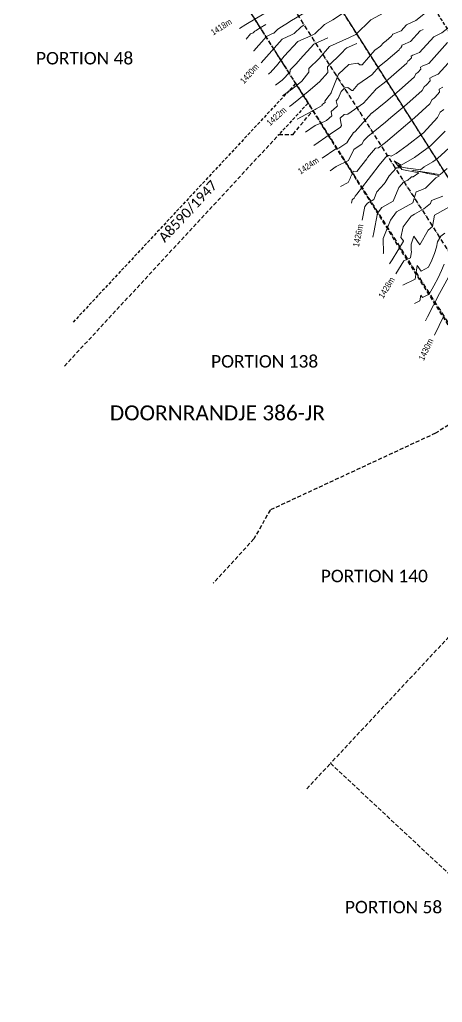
# Model space of a CAD drawing. Header units: metres. Extents: x 5688 to 19740, y -52 to 3406.
# Drawn here: x 6204 to 6544, y 1417 to 2206 of the extents above; entities that cross this region are included whole.
import ezdxf
from ezdxf.enums import TextEntityAlignment as Align

# ---------------------------------------------------------------- set-up
doc = ezdxf.new("R2010")
doc.units = ezdxf.units.M
for name, pattern in [('ACAD_ISO10W100', [18, 12, -3, 0, -3]), ('DASHED', [19.05, 12.7, -6.35]), ('HIDDEN', [9.525, 6.35, -3.175])]:
    doc.linetypes.add(name, pattern=pattern)
for name, color, linetype in [('CENTRELINES', 7, 'Continuous'), ('Contours', 7, 'Continuous'), ('DORPNAAM', 7, 'Continuous'), ('ERFNOMMER', 7, 'Continuous'), ('LINES', 7, 'Continuous'), ('PWV_RESERVES', 7, 'Continuous'), ('SERV', 7, 'Continuous'), ('SITE', 7, 'Continuous')]:
    doc.layers.add(name, color=color, linetype=linetype)
doc.styles.add('CALIBRII', font='calibri.ttf')
doc.styles.add('MM-STANDARD', font='', dxfattribs={"height": 1})
doc.styles.get('MM-STANDARD').set_extended_font_data('MM-STANDARD')

# ---------------------------------------------------------------- blocks, each defined once
blk = doc.blocks.new('CONTOURS-CG')
at = {"layer": 'Contours', "color": 253, "lineweight": 9, "true_color": 0xa1a3a5}
for points, elevation in [([(30345.36, 782.3), (30345.36, 782.31), (30346.85, 785.42), (30346.85, 785.43), (30356.63, 804.16), (30366.6, 822.77)], 1429.5), ([(30327.22, 810.93), (30336.96, 815.56), (30338.66, 826.6), (30341.83, 822.16), (30347.71, 825.4), (30350.44, 831), (30352.5, 836.36), (30354.01, 841.43), (30355.01, 845.7), (30357.52, 850.18), (30360.7, 852.73)], 1428.5), ([(30359.16, 882.46), (30350.03, 878.78), (30349.3, 876.37), (30343.88, 872.16), (30336.55, 867.78), (30333.91, 866.28), (30327.34, 857.71), (30325.6, 849.19), (30327.72, 846.57), (30327.72, 846.57), (30327.64, 846.2), (30318.64, 831.21), (30316.45, 827.93), (30316.44, 827.92)], 1427.5), ([(30367.34, 923.74), (30355.07, 912.53), (30351.3, 909.84), (30344.14, 905.78), (30341.37, 903.39), (30331.36, 904.76), (30330.53, 904.89), (30326.31, 905.58), (30323.52, 907.46), (30326.23, 903.87), (30339.91, 900.95), (30335.28, 897.95), (30334.09, 897.75), (30333.44, 897.39), (30331.18, 895.17), (30331.18, 895.17), (30327.88, 893.72), (30327.88, 893.72), (30323.85, 889.22), (30319.46, 878.31), (30319.46, 878.3), (30310.39, 873.16), (30306.86, 868.55), (30303.71, 853.2), (30302.93, 849.39)], 1426.5), ([(30360.03, 951.79), (30357.15, 949.71), (30357.14, 949.7), (30354.99, 945.5), (30343.64, 933.24), (30330.54, 922.99), (30321.72, 916.68), (30317.78, 914.45), (30316.12, 915.08), (30314.49, 915), (30308.14, 907.19), (30301.95, 899.26), (30299.21, 895.74), (30290.21, 883.92), (30290.2, 883.9), (30288.76, 882.29), (30288.14, 880.76), (30286.87, 880.04), (30286.38, 879.4), (30285.83, 876.71)], 1425.5), ([(30374.14, 1000.87), (30355.42, 980.18), (30355.42, 980.18), (30351.18, 978.41), (30348.85, 977.11), (30349.04, 974.99), (30346.18, 971.67), (30344.15, 970.21), (30342.65, 967.27), (30330.32, 956.13), (30317.6, 945.44), (30313.28, 941.83), (30298.94, 930.3), (30298.93, 930.29), (30295.9, 926.93), (30294.14, 924.19), (30288.18, 920.11), (30287.66, 919.91), (30283.58, 911.1), (30273.64, 906.12), (30268.67, 902.79)], 1424.5), ([(30373.64, 1025.28), (30358.46, 1013.36), (30352.05, 1010.34), (30352.05, 1010.34), (30340.59, 997.67), (30340.59, 997.67), (30335.19, 995.42), (30333.86, 994.67), (30333.96, 993.46), (30332.32, 991.56), (30331.16, 990.72), (30330.3, 989.03), (30317.81, 978.08), (30313.47, 974.46), (30305.28, 967.87), (30305.25, 967.84), (30295.51, 957.06), (30295.51, 957.06), (30282.94, 948.29), (30280.12, 947.87), (30280.12, 947.87), (30276.71, 944.9), (30277.25, 941.43), (30277.88, 938.95), (30277.2, 937.71), (30268.71, 932.02), (30255.73, 923.09)], 1423.5), ([(30355.85, 1037.73), (30337.65, 1023.43), (30329.96, 1019.81), (30329.96, 1019.81), (30325.75, 1015.16), (30325.75, 1015.16), (30319.2, 1012.43), (30318.86, 1012.24), (30318.89, 1011.93), (30318.47, 1011.44), (30318.18, 1011.23), (30318.18, 1011.23), (30317.96, 1010.8), (30313.67, 1007.09), (30311.57, 1005.4), (30309.09, 1002.66), (30309.09, 1002.65), (30304.55, 999.48), (30304.55, 999.48), (30294.48, 987.9), (30292.69, 987.8), (30291.11, 989.02), (30291.11, 989.02), (30283.87, 988.16), (30275.43, 980.23), (30270.1, 966.79), (30269.5, 965.38), (30269.13, 964.53), (30268.31, 963.39), (30268.09, 963.11), (30268.09, 963.11), (30264.5, 958.68), (30264.75, 957.66), (30263.43, 956.62), (30263.07, 956.54), (30262.29, 955.86), (30262.33, 955.57), (30262.39, 955.23), (30262.39, 955.23), (30257.66, 952.41), (30256.66, 951.85), (30242.41, 944.22)], 1422.5), ([(30311.86, 1029.62), (30301.51, 1023.8), (30301.48, 1023.78), (30289.45, 1012.15), (30289.45, 1012.15), (30284.26, 1009.69), (30268.23, 1002.4), (30259.86, 992.98), (30251.56, 984.95), (30251.78, 981.91), (30251.78, 981.91), (30246.01, 974.56), (30238.78, 968.86), (30231.28, 963.46), (30230.44, 962.87), (30230.44, 962.86)], 1421.5), ([(30249.44, 1030.23), (30236.4, 1022.45), (30235.3, 1021.75), (30229.79, 1018.17), (30226.9, 1016.54), (30223.53, 1013.29), (30223.53, 1013.29), (30222.08, 1012.6), (30217.61, 1010.57), (30207.37, 999.05), (30207.3, 998.98)], 1419.5), ([(30283.44, 1032.1), (30270.91, 1023.94), (30270.83, 1023.89), (30264.22, 1020.18), (30264.19, 1020.16), (30256.49, 1012.72), (30256.49, 1012.72), (30253.17, 1011.14), (30242.92, 1006.48), (30231.78, 994.77), (30225.67, 987.08), (30222.55, 983.58), (30221.61, 982.67), (30221.64, 982.32), (30219.22, 980.16)], 1420.5), ([(30216.93, 1029.61), (30201.18, 1020.1), (30195.94, 1016.99), (30195.92, 1016.98)], 1418.5), ([(30336.54, 796.23), (30340.71, 798.21), (30341.44, 802.93), (30342.8, 801.03), (30348.15, 803.69), (30352.08, 810.45), (30355.36, 816.83), (30358.07, 822.57), (30360.22, 827.67)], 1429), ([(30217.26, 1020.21), (30212.62, 1017.46), (30211.23, 1016.58), (30209.28, 1015.31), (30208.25, 1014.73), (30207.06, 1013.58), (30207.05, 1013.57), (30206.54, 1013.33), (30204.95, 1012.61), (30201.3, 1008.5)], 1419), ([(30247.59, 1019.5), (30245.54, 1018.35), (30240.01, 1013.01), (30240.01, 1013.01), (30237.63, 1011.87), (30230.27, 1008.52), (30213.37, 989.52), (30213.31, 989.46)], 1420), ([(30362.77, 904.54), (30357.16, 899.7), (30352.23, 900.38), (30352.09, 900.4), (30342.89, 901.98), (30334.37, 903.3), (30339.98, 902.03), (30346.37, 900.72), (30346.77, 900.66), (30351.91, 899.64), (30356.49, 898.59), (30353.55, 896.97), (30345.33, 888.88), (30345.33, 888.88), (30341.49, 887.2), (30337.83, 885.73), (30335.44, 877.88), (30335.12, 877.07), (30322.15, 869.72), (30317.1, 863.13), (30311.4, 848.3), (30311.66, 836.58), (30311.72, 836.49), (30311.72, 836.48), (30311.38, 835.92)], 1427), ([(30343.57, 1016.28), (30341.01, 1015.08), (30341, 1015.07), (30333.17, 1006.41), (30333.17, 1006.41), (30327.2, 1003.92), (30326.36, 1003.45), (30326.43, 1002.69), (30325.4, 1001.5), (30324.67, 1000.98), (30324.13, 999.92), (30313.57, 990.77), (30308.41, 986.62), (30302.3, 979.86), (30302.3, 979.86), (30291.12, 972.05), (30291.12, 972.05), (30286.94, 967.24), (30286.19, 967.19), (30283.08, 969.61), (30283.08, 969.61), (30280.49, 969.31), (30277.48, 966.47), (30275.24, 960.84), (30273.57, 958.77), (30274.57, 954.66), (30274.57, 954.66), (30274.02, 954.23), (30273.87, 954.19), (30269.5, 950.38), (30270.04, 946.87), (30270.04, 946.87), (30265.88, 943.1), (30260.86, 940.79), (30257.37, 939.39), (30256.63, 938.95), (30249.03, 933.72)], 1423), ([(30363.09, 1005.6), (30348, 988.92), (30348, 988.92), (30343.18, 986.91), (30341.36, 985.89), (30341.5, 984.22), (30339.25, 981.62), (30337.66, 980.47), (30336.47, 978.15), (30324.07, 967.1), (30313.38, 958.14), (30302.11, 949.09), (30302.09, 949.07), (30288.72, 934.27), (30288.72, 934.27), (30287.72, 933.57), (30287.13, 933.49), (30287.22, 932.85), (30283.66, 927.76), (30282.22, 925.13), (30275.7, 920.76), (30273.29, 920.28), (30273.29, 920.28), (30262.24, 912.86)], 1424), ([(30359.17, 969.9), (30356.35, 968.32), (30356.58, 965.75), (30353.1, 961.73), (30352.29, 961.15), (30350.66, 959.97), (30350.65, 959.96), (30348.82, 956.38), (30336.56, 945.17), (30323.87, 934.45), (30313.18, 925.52), (30307.7, 921.11), (30305.08, 920.98), (30305.07, 920.98), (30298.62, 913.26), (30298.11, 912.2), (30290.22, 902.25), (30290.22, 902.25), (30287.53, 902.43), (30287.53, 902.43), (30285, 897.54), (30284.79, 896.52), (30283.26, 893.22), (30277.07, 890.12)], 1425), ([(30361.17, 934.62), (30349.43, 922.8), (30336.51, 913.26), (30325.79, 907.18), (30325.68, 907.22), (30321.65, 909.7), (30320.15, 910.71), (30324.42, 905.06), (30321.94, 905.15), (30316.16, 898.76), (30312.9, 893.28), (30312.17, 892.31), (30306.31, 885.75), (30303.81, 879.54), (30303.8, 879.53), (30298.63, 876.6), (30296.62, 873.97), (30294.38, 863.05)], 1426), ([(30368.33, 875.98), (30352.44, 866.98), (30350.98, 857.95), (30347.51, 855.16), (30340.86, 843.28), (30335.88, 850.27), (30333.74, 843.68), (30333.83, 838.74), (30333.99, 837.97), (30333.21, 832.91), (30327.92, 830.4), (30321.56, 820.01), (30321.51, 819.93)], 1428), ([(30266.88, 1009.58), (30255.58, 1004.44), (30244.74, 992.45), (30243.41, 990.75), (30241.21, 988.28), (30236.59, 983.81), (30236.71, 982.11), (30236.71, 982.11), (30230.31, 975.48), (30224.83, 971.51), (30224.83, 971.51)], 1421), ([(30290.19, 1004.78), (30282.24, 1001.34), (30280.89, 1000.36), (30278.52, 997.69), (30266.53, 986.09), (30266.85, 981.7), (30266.85, 981.7), (30260.31, 974.23), (30251.15, 966.25), (30243.74, 960.1), (30238.13, 955.73), (30236.05, 954.22), (30236.05, 954.22)], 1422), ([(30360.09, 786.21), (30352.64, 770.69)], 1430)]:
    blk.add_lwpolyline(points, dxfattribs=dict(at, elevation=elevation))
at = {"layer": 'Contours', "color": 253, "true_color": 0xa1a3a5, "style": 'MM-STANDARD', "width": 0.9}
for s, rotation, p in [('1418m', 32.47715, (30181.34, 1018.24, 1418.72)), ('1420m', 48.36134, (30203.89, 980.7, 1420.37)), ('1422m', 41.74041, (30225.61, 946.46, 1422.11)), ('1424m', 33.90189, (30251.2, 906.84, 1423.64)), ('1426m', 78.41836, (30291.21, 850.72, 1426.98)), ('1428m', 58.51237, (30314.01, 808.89, 1428.42)), ('1430m', 64.36921, (30345.63, 759.28, 1431.34))]:
    blk.add_text(s, height=5, rotation=rotation, dxfattribs=at).set_placement(p, align=Align.MIDDLE)

msp = doc.modelspace()

# ---------------------------------------------------------------- linework, layer by layer
at = {"layer": 'CENTRELINES', "color": 251, "linetype": 'ACAD_ISO10W100', "ltscale": 0.3, "true_color": 0x636466, "flags": 128}
msp.add_lwpolyline([(5688.805, 3103.893), (5948.409, 2861.028), (5991.976, 2819.703), (6036.694, 2774.403), (6105.899, 2695.952), (6161.525, 2623.912), (6196.729, 2571.239), (6229.17, 2521.008), (6802.209, 1622.221), (6978.978, 1344.418), (7091.058, 1161.872), (7184.897, 989.621), (7296.815, 773.514), (7348.564, 673.441), (7490.381, 399.383)], dxfattribs=at)
at = {"layer": 'LINES', "color": 251, "linetype": 'HIDDEN', "ltscale": 0.5, "true_color": 0x636466}
for p, q in [((6423.743, 2114.17), (6439.633, 2133.371)), ((6240.301, 1928.138), (6412.416, 2114.018)), ((6412.416, 2114.018), (6423.743, 2114.17)), ((6585.232, 1902.888), (6538.023, 1874.237)), ((6538.023, 1874.237), (6405.321, 1812.504)), ((6405.321, 1812.504), (6392.374, 1789.315)), ((6643.17, 1811.468), (6453.873, 1609.16)), ((6392.374, 1789.315), (6359.747, 1753.752)), ((6434.78, 1588.712), (6453.873, 1609.16)), ((6453.873, 1609.16), (6749.482, 1332.976))]:
    msp.add_line(p, q, dxfattribs=at)
msp.add_lwpolyline([(7024.666, 1328.899), (6956.098, 1317.693), (6578.933, 1912.828), (6116.599, 2644.804), (6784.004, 2963.686)], dxfattribs=at)
at = {"layer": 'PWV_RESERVES', "color": 251, "linetype": 'ACAD_ISO10W100', "ltscale": 0.3, "true_color": 0x636466}
for points in [[(7524.892, 399.383), (7371.507, 695.993), (7363.777, 753.224), (7353.711, 772.756), (7315.896, 803.392), (7212.381, 1003.63), (7117.791, 1177.117), (7004.763, 1361.337), (6828.202, 1638.928), (6258.189, 2536.097), (6238.218, 2593.021), (6245.772, 2615.119), (6291.889, 2655.461), (6417.26, 2717.109), (6555.092, 2787.485), (6655.825, 2857.808), (6797.535, 2974.863), (6886.03, 3059.837), (6936.23, 3119.259), (7139.492, 3359.193)], [(5689.306, 3061.339), (5927.211, 2838.695), (5970.324, 2797.787), (6014.066, 2753.46), (6082.013, 2676.408), (6136.361, 2605.998), (6170.832, 2554.402), (6203.083, 2504.447), (6775.916, 1605.637), (6952.488, 1328.036), (7063.986, 1146.366), (7157.256, 975.09), (7266.569, 763.921), (7275.129, 703.82), (7292.696, 685.446), (7322.89, 654.971), (7455.093, 399.383)]]:
    msp.add_lwpolyline(points, dxfattribs=at)
at = {"layer": 'SERV', "color": 251, "linetype": 'DASHED', "ltscale": 0.2, "true_color": 0x636466}
for p, q in [((6285.084, 2613.021), (6671.624, 2002.824)), ((6425.583, 2154.695), (6247.33, 1963.465)), ((6435.516, 2138.958), (6412.416, 2114.018))]:
    msp.add_line(p, q, dxfattribs=at)
at = {"layer": 'SITE', "color": 251, "linetype": 'HIDDEN', "ltscale": 0.5, "true_color": 0x636466, "const_width": 1}
msp.add_lwpolyline([(6939.747, 1463.556), (6828.202, 1638.928), (6687.274, 1860.74), (6667.434, 1926.045), (6670.909, 1948.542), (6657.227, 1969.581), (6635.856, 1974.603), (6583.716, 2023.735), (6258.189, 2536.097), (6238.218, 2593.021), (6245.772, 2615.119), (6291.889, 2655.461), (6417.26, 2717.109), (6555.092, 2787.485), (6655.825, 2857.808), (6784.004, 2963.686), (7258.675, 3190.481)], dxfattribs=at)

# ---------------------------------------------------------------- block references
at = {"layer": 'Contours', "color": 215, "linetype": 'Continuous', "true_color": 0xa953a0}
msp.add_blockref('CONTOURS-CG', (-23815.222, 1182.208), dxfattribs=at)

# ---------------------------------------------------------------- texts
at = {"layer": 'DORPNAAM', "color": 251, "linetype": 'Continuous', "true_color": 0x636466, "style": 'CALIBRII'}
msp.add_text('DOORNRANDJE 386-JR', height=12, dxfattribs=at).set_placement((6363.02, 1890.533), align=Align.MIDDLE_CENTER)
at = {"layer": 'ERFNOMMER', "color": 251, "linetype": 'Continuous', "true_color": 0x636466, "style": 'CALIBRII'}
for s, p in [('PORTION 48', (6256.453, 2175.3)), ('PORTION 138', (6400.96, 1931.919)), ('PORTION 140', (6489.011, 1759.579)), ('PORTION 58', (6504.458, 1493.729))]:
    msp.add_text(s, height=10, dxfattribs=at).set_placement(p, align=Align.MIDDLE_CENTER)
at = {"layer": 'SERV', "color": 251, "linetype": 'Continuous', "true_color": 0x636466, "style": 'CALIBRII'}
for s, rotation, p in [('22,0m Elektrical Power Transmission Servitude Vide SG Diagram 2337/2000', 302.666667, (6512.52, 2278.683)), ('A8590/1947', 47, (6339.296, 2052.453))]:
    msp.add_text(s, height=8, rotation=rotation, dxfattribs=at).set_placement(p, align=Align.MIDDLE_CENTER)

doc.saveas('drawing.dxf')
